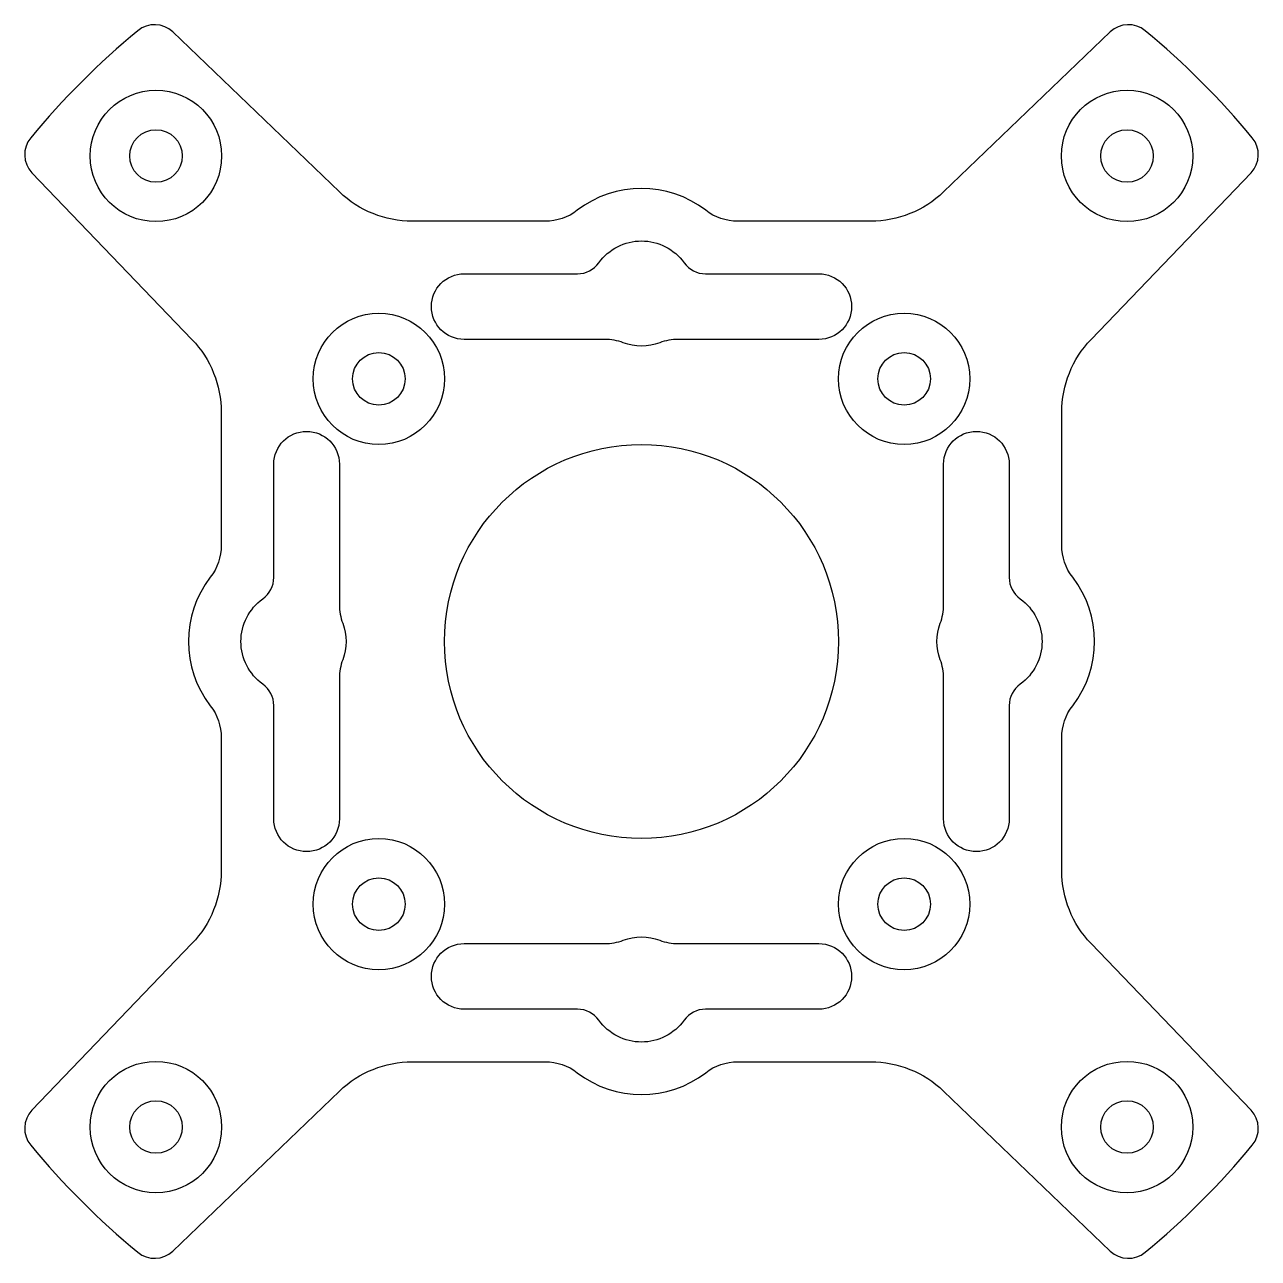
# Model space of a CAD drawing. Header units: millimetres. Extents: x -23.5 to 23.5, y -23.5 to 23.5.
import ezdxf

# ---------------------------------------------------------------- set-up
doc = ezdxf.new("R2010")
doc.units = ezdxf.units.MM
doc.layers.add('9', color=2, linetype='Continuous', true_color=0xffff00)
doc.layers.add('Frame-Bottom', color=141, linetype='Continuous', true_color=0x7fdfff)

msp = doc.modelspace()

# ---------------------------------------------------------------- linework, layer by layer
at = {"layer": '9'}
for centre in [(-18.485, 18.485), (18.485, 18.485), (-10, 10), (10, 10), (-10, -10), (10, -10), (-18.485, -18.485), (18.485, -18.485)]:
    msp.add_circle(centre, 2.5, dxfattribs=at)
at = {"layer": 'Frame-Bottom'}
for points in [[(-16, 8.73), (-16, 3.666, -0.165811), (-16.417, 2.444, 0.340997), (-16.417, -2.444, -0.165811), (-16, -3.666), (-16, -8.73, -0.193577), (-17.114, -11.499), (-23.206, -17.847, 0.380512), (-23.256, -19.176, 0.047971), (-19.176, -23.256, 0.380512), (-17.847, -23.206), (-11.499, -17.114, -0.193577), (-8.73, -16), (-3.666, -16, -0.165811), (-2.444, -16.417, 0.340997), (2.444, -16.417, -0.165811), (3.666, -16), (8.73, -16, -0.193577), (11.499, -17.114), (17.847, -23.206, 0.380512), (19.176, -23.256, 0.047971), (23.256, -19.176, 0.380512), (23.206, -17.847), (17.114, -11.499, -0.193577), (16, -8.73), (16, -3.666, -0.165811), (16.417, -2.444, 0.340997), (16.417, 2.444, -0.165811), (16, 3.666), (16, 8.73, -0.193577), (17.114, 11.499), (23.206, 17.847, 0.380512), (23.256, 19.176, 0.047971), (19.176, 23.256, 0.380512), (17.847, 23.206), (11.499, 17.114, -0.193577), (8.73, 16), (3.666, 16, -0.165811), (2.444, 16.417, 0.340997), (-2.444, 16.417, -0.165811), (-3.666, 16), (-8.73, 16, -0.193577), (-11.499, 17.114), (-17.847, 23.206, 0.380512), (-19.176, 23.256, 0.047971), (-23.256, 19.176, 0.380512), (-23.206, 17.847), (-17.114, 11.499, -0.193577)], [(-0.696, 11.375, 0.08909), (-1.392, 11.5), (-6.75, 11.5, -1), (-6.75, 14), (-2.437, 14, 0.241531), (-1.624, 14.417, -0.512989), (1.624, 14.417, 0.241531), (2.437, 14), (6.75, 14, -1), (6.75, 11.5), (1.392, 11.5, 0.08909), (0.696, 11.375, -0.179605)], [(-11.375, -0.696, 0.08909), (-11.5, -1.392), (-11.5, -6.75, -1), (-14, -6.75), (-14, -2.437, 0.241531), (-14.417, -1.624, -0.512989), (-14.417, 1.624, 0.241531), (-14, 2.437), (-14, 6.75, -1), (-11.5, 6.75), (-11.5, 1.392, 0.08909), (-11.375, 0.696, -0.179605)], [(11.375, 0.696, 0.08909), (11.5, 1.392), (11.5, 6.75, -1), (14, 6.75), (14, 2.437, 0.241531), (14.417, 1.624, -0.512989), (14.417, -1.624, 0.241531), (14, -2.437), (14, -6.75, -1), (11.5, -6.75), (11.5, -1.392, 0.08909), (11.375, -0.696, -0.179605)], [(0.696, -11.375, 0.08909), (1.392, -11.5), (6.75, -11.5, -1), (6.75, -14), (2.437, -14, 0.241531), (1.624, -14.417, -0.512989), (-1.624, -14.417, 0.241531), (-2.437, -14), (-6.75, -14, -1), (-6.75, -11.5), (-1.392, -11.5, 0.08909), (-0.696, -11.375, -0.179605)]]:
    msp.add_lwpolyline(points, format="xyb", close=True, dxfattribs=at)
for centre, radius in [((-18.485, 18.485), 1), ((18.485, 18.485), 1), ((-10, 10), 1), ((10, 10), 1), ((0, 0), 7.5), ((-10, -10), 1), ((10, -10), 1), ((-18.485, -18.485), 1), ((18.485, -18.485), 1)]:
    msp.add_circle(centre, radius, dxfattribs=at)

doc.saveas('drawing.dxf')
